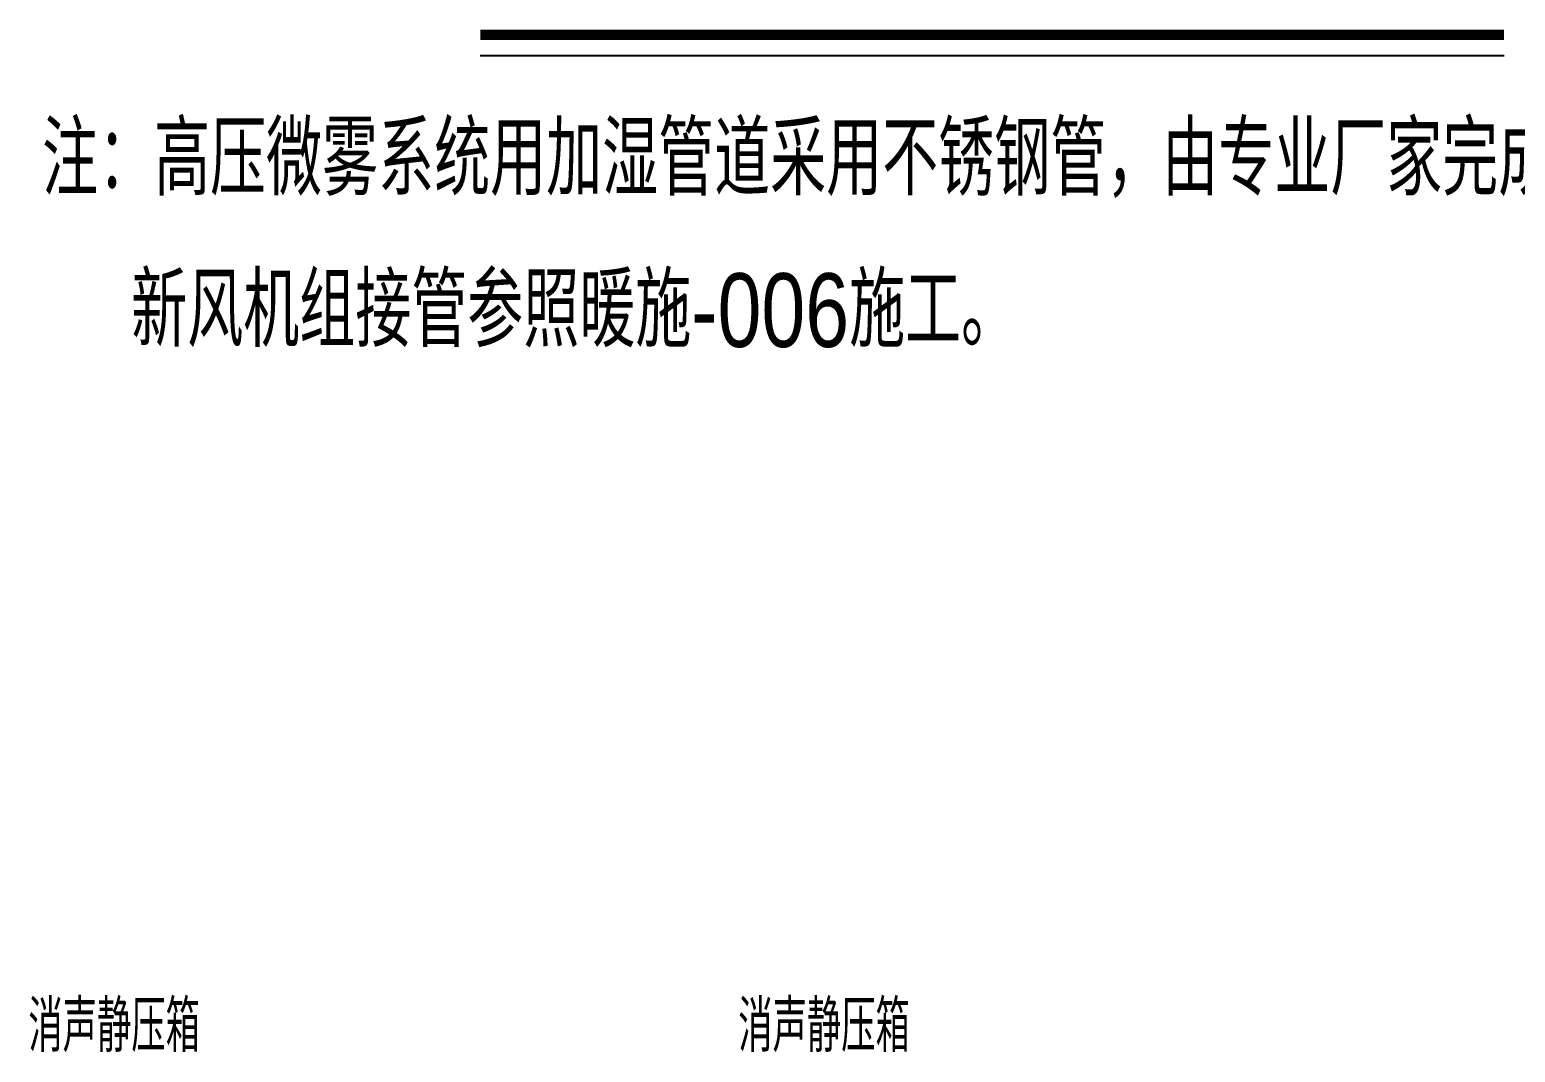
# Model space of a CAD drawing. Extents: x -778003 to -147913, y -2164908 to -814216.
# Drawn here: x -476956 to -471916, y -1292265 to -1288799 of the extents above; entities that cross this region are included whole.
import ezdxf

# ---------------------------------------------------------------- set-up
doc = ezdxf.new("R2010")
doc.units = 0
doc.header["$LTSCALE"] = 1000
doc.header["$MEASUREMENT"] = 0
doc.layers.get('0').update_dxf_attribs({"linetype": 'CONTINUOUS'})
doc.layers.add('DIM_SYMB', color=3, linetype='CONTINUOUS')
doc.layers.add('DUCT-新风标注', color=3, linetype='CONTINUOUS')
doc.styles.add('_THVAC_PIPEDN', font='ROS', dxfattribs={"width": 0.8, "height": 3.5, "bigfont": 'JD'})
doc.styles.add('HZF', font='ROS', dxfattribs={"width": 0.8, "bigfont": 'JD'})

msp = doc.modelspace()

# ---------------------------------------------------------------- linework, layer by layer
at = {"layer": 'DIM_SYMB', "const_width": 35}
msp.add_lwpolyline([(-475428.1, -1288816.8), (-471954.5, -1288816.8)], dxfattribs=at)
at = {"layer": 'DIM_SYMB'}
msp.add_lwpolyline([(-475428.1, -1288886.8), (-471954.5, -1288886.8)], dxfattribs=at)

# ---------------------------------------------------------------- texts
at = {"style": '_THVAC_PIPEDN', "width": 0.8}
for s, p in [('注：高压微雾系统用加湿管道采用不锈钢管，由专业厂家完成。', (-476914.2, -1289361.6, -1000)), ('   新风机组接管参照暖施-006施工。', (-476834.7, -1289874.7))]:
    msp.add_text(s, height=250, dxfattribs=at).set_placement(p)
at = {"layer": 'DUCT-新风标注', "style": 'HZF', "width": 0.7}
for p in [(-476960.7, -1292264.4), (-474552.4, -1292264.4)]:
    msp.add_text('消声静压箱', height=175, dxfattribs=at).set_placement(p)

doc.saveas('drawing.dxf')
